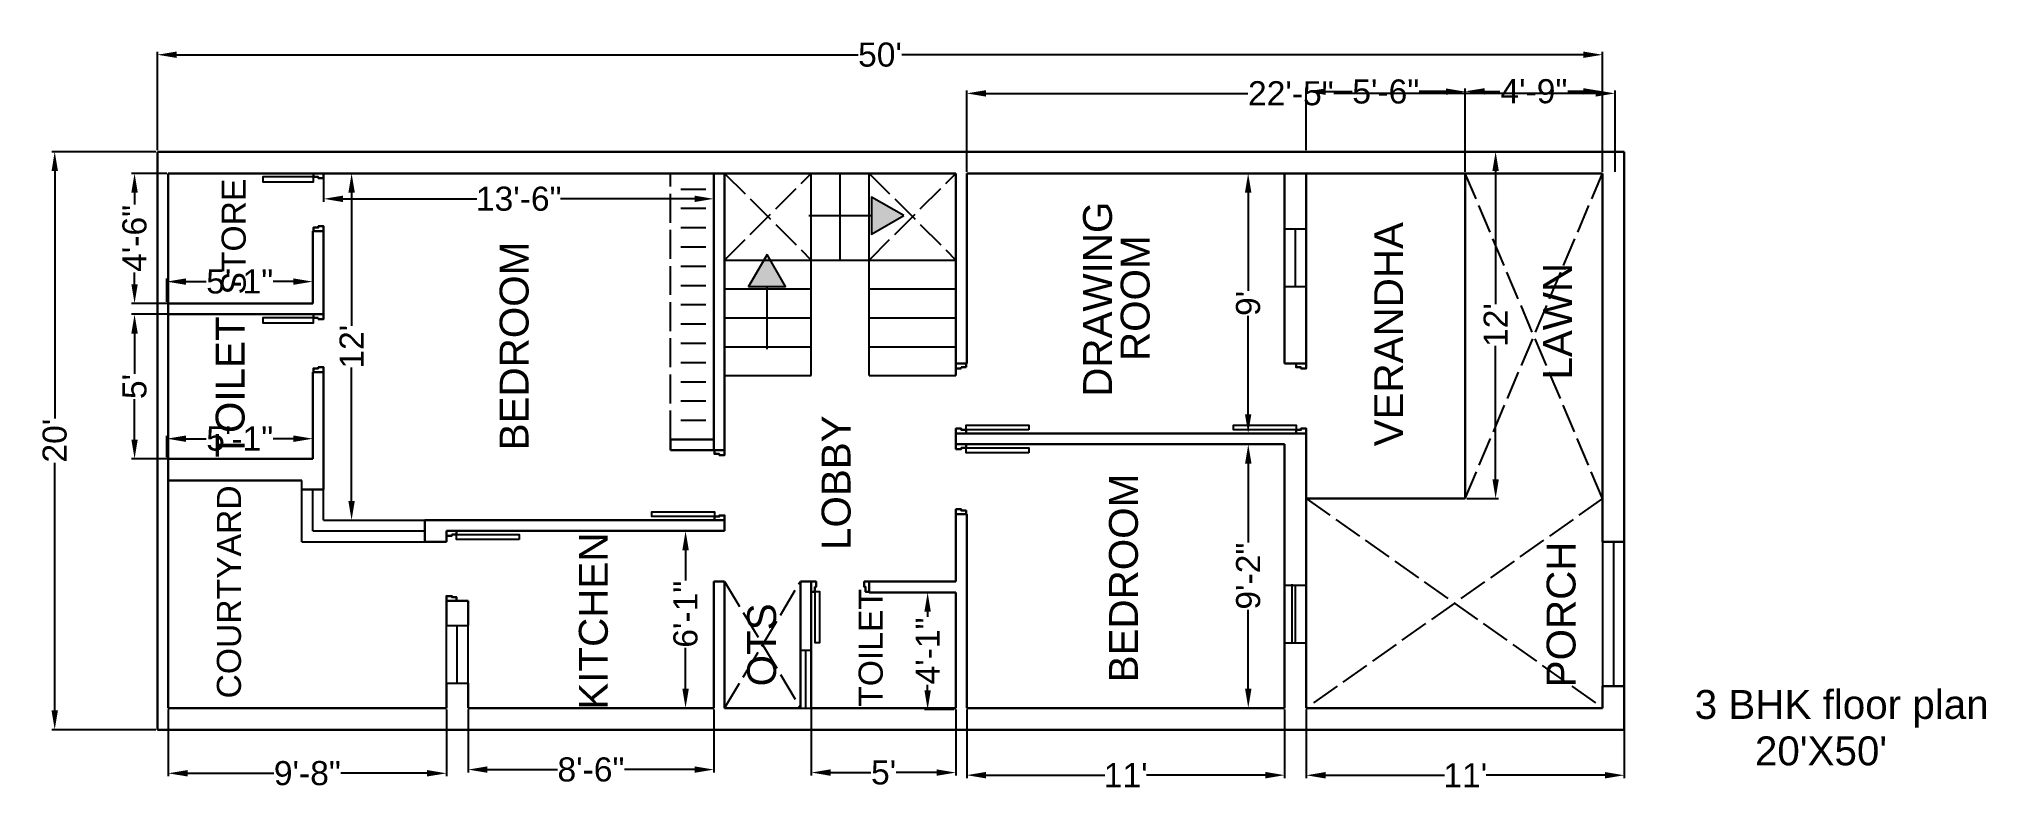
# Model space of a CAD drawing. Header units: inches. Extents: x 551 to 1360, y 3075 to 3387.
import ezdxf

# ---------------------------------------------------------------- set-up
doc = ezdxf.new("R2010")
doc.units = ezdxf.units.IN
doc.linetypes.add('ACAD_ISO02W100', pattern=[15, 12, -3])
for name, color, linetype in [('doors', 3, 'Continuous'), ('lining', 250, 'ACAD_ISO02W100'), ('stairs', 119, 'Continuous'), ('text', 6, 'Continuous'), ('window', 5, 'Continuous')]:
    doc.layers.add(name, color=color, linetype=linetype)
doc.layers.add('walls', color=1, linetype='Continuous', lineweight=30)
doc.styles.get("Standard").update_dxf_attribs({"font": 'arial.ttf'})
doc.dimstyles.new('ISO-25', dxfattribs={"dimtxt": 10, "dimasz": 8, "dimexe": 1.25, "dimexo": 0.625, "dimtad": 0, "dimdec": 0, "dimlunit": 3, "dimtxsty": 'Standard', "dimcen": 2.5, "dimadec": 0, "dimazin": 0, "dimtfac": 1, "dimtdec": 0, "dimtmove": 0, "dimatfit": 3, "dimfxl": 1, "dimarcsym": 0})

# ---------------------------------------------------------------- blocks, each defined once
blk = doc.blocks.new('*D1')
at = {"color": 0, "lineweight": -2, "transparency": 16777216}
for p, q in [((600.37, 3340.9), (600.37, 3381.78)), ((608.37, 3380.53), (891.26, 3380.53)), ((1192.37, 3380.53), (909.48, 3380.53)), ((1200.37, 3331.9), (1200.37, 3381.78))]:
    blk.add_line(p, q, dxfattribs=at)
at = {"color": 0, "transparency": 16777216}
for points in [[(608.37, 3381.86), (608.37, 3379.19), (600.37, 3380.53)], [(1192.37, 3381.86), (1192.37, 3379.19), (1200.37, 3380.53)]]:
    blk.add_solid(points, dxfattribs=at)
at = {"layer": 'Defpoints', "color": 0, "transparency": 16777216}
for p in [(1200.37, 3380.53), (600.37, 3340.28), (1200.37, 3331.28)]:
    blk.add_point(p, dxfattribs=at)
at = {"color": 0, "transparency": 16777216, "insert": (900.37, 3380.53), "char_height": 10, "attachment_point": 5}
blk.add_mtext("50'", dxfattribs=at)
blk = doc.blocks.new('*D2')
at = {"color": 0, "lineweight": -2, "transparency": 16777216}
for p, q in [((599.74, 3340.28), (556.5, 3340.28)), ((557.75, 3332.28), (557.75, 3229.47)), ((557.75, 3108.28), (557.75, 3211.08)), ((599.74, 3100.28), (556.5, 3100.28))]:
    blk.add_line(p, q, dxfattribs=at)
at = {"color": 0, "transparency": 16777216}
for points in [[(556.42, 3332.28), (559.08, 3332.28), (557.75, 3340.28)], [(556.42, 3108.28), (559.08, 3108.28), (557.75, 3100.28)]]:
    blk.add_solid(points, dxfattribs=at)
at = {"layer": 'Defpoints', "color": 0, "transparency": 16777216}
for p in [(557.75, 3340.28), (600.37, 3340.28), (600.37, 3100.28)]:
    blk.add_point(p, dxfattribs=at)
at = {"color": 0, "transparency": 16777216, "insert": (557.75, 3220.28), "char_height": 10, "attachment_point": 5, "rotation": 90}
blk.add_mtext("20'", dxfattribs=at)
blk = doc.blocks.new('*D3')
at = {"color": 0, "lineweight": -2, "transparency": 16777216}
for p, q in [((604.24, 3331.28), (589.64, 3331.28)), ((590.89, 3323.28), (590.89, 3318.39)), ((590.89, 3285.26), (590.89, 3290.15)), ((604.24, 3277.26), (589.64, 3277.26))]:
    blk.add_line(p, q, dxfattribs=at)
at = {"color": 0, "transparency": 16777216}
for points in [[(589.56, 3323.28), (592.22, 3323.28), (590.89, 3331.28)], [(589.56, 3285.26), (592.22, 3285.26), (590.89, 3277.26)]]:
    blk.add_solid(points, dxfattribs=at)
at = {"layer": 'Defpoints', "color": 0, "transparency": 16777216}
for p in [(604.87, 3331.28), (590.89, 3277.26), (604.87, 3277.26)]:
    blk.add_point(p, dxfattribs=at)
at = {"color": 0, "transparency": 16777216, "insert": (590.89, 3304.27), "char_height": 10, "attachment_point": 5, "rotation": 90}
blk.add_mtext('4\'-6"', dxfattribs=at)
blk = doc.blocks.new('*D4')
at = {"color": 0, "lineweight": -2, "transparency": 16777216}
for p, q in [((604.24, 3272.76), (589.64, 3272.76)), ((590.89, 3264.76), (590.89, 3247.99)), ((590.89, 3220.76), (590.89, 3237.54)), ((604.24, 3212.76), (589.64, 3212.76))]:
    blk.add_line(p, q, dxfattribs=at)
at = {"color": 0, "transparency": 16777216}
for points in [[(589.56, 3264.76), (592.22, 3264.76), (590.89, 3272.76)], [(589.56, 3220.76), (592.22, 3220.76), (590.89, 3212.76)]]:
    blk.add_solid(points, dxfattribs=at)
at = {"layer": 'Defpoints', "color": 0, "transparency": 16777216}
for p in [(604.87, 3272.76), (590.89, 3212.76), (604.87, 3212.76)]:
    blk.add_point(p, dxfattribs=at)
at = {"color": 0, "transparency": 16777216, "insert": (590.89, 3242.76), "char_height": 10, "attachment_point": 5, "rotation": 90}
blk.add_mtext("5'", dxfattribs=at)
blk = doc.blocks.new('*D5')
at = {"color": 0, "lineweight": -2, "transparency": 16777216}
for p, q in [((604.24, 3277.89), (604.24, 3287.58)), ((612.24, 3286.33), (620.64, 3286.33)), ((656.87, 3286.33), (648.47, 3286.33)), ((664.87, 3277.89), (664.87, 3287.58))]:
    blk.add_line(p, q, dxfattribs=at)
at = {"color": 0, "transparency": 16777216}
for points in [[(612.24, 3287.66), (612.24, 3285), (604.24, 3286.33)], [(656.87, 3287.66), (656.87, 3285), (664.87, 3286.33)]]:
    blk.add_solid(points, dxfattribs=at)
at = {"layer": 'Defpoints', "color": 0, "transparency": 16777216}
for p in [(664.87, 3286.33), (604.24, 3277.26), (664.87, 3277.26)]:
    blk.add_point(p, dxfattribs=at)
at = {"color": 0, "transparency": 16777216, "insert": (634.55, 3286.33), "char_height": 10, "attachment_point": 5}
blk.add_mtext('5\'-1"', dxfattribs=at)
blk = doc.blocks.new('*D6')
at = {"color": 0, "lineweight": -2, "transparency": 16777216}
for p, q in [((604.24, 3213.39), (604.24, 3222.35)), ((612.24, 3221.1), (620.64, 3221.1)), ((656.87, 3221.1), (648.47, 3221.1)), ((664.87, 3213.39), (664.87, 3222.35))]:
    blk.add_line(p, q, dxfattribs=at)
at = {"color": 0, "transparency": 16777216}
for points in [[(612.24, 3222.43), (612.24, 3219.77), (604.24, 3221.1)], [(656.87, 3222.43), (656.87, 3219.77), (664.87, 3221.1)]]:
    blk.add_solid(points, dxfattribs=at)
at = {"layer": 'Defpoints', "color": 0, "transparency": 16777216}
for p in [(664.87, 3221.1), (604.24, 3212.76), (664.87, 3212.76)]:
    blk.add_point(p, dxfattribs=at)
at = {"color": 0, "transparency": 16777216, "insert": (634.55, 3221.1), "char_height": 10, "attachment_point": 5}
blk.add_mtext('5\'-1"', dxfattribs=at)
blk = doc.blocks.new('*D7')
at = {"color": 0, "lineweight": -2, "transparency": 16777216}
for p, q in [((669.99, 3331.28), (682.25, 3331.28)), ((681, 3323.28), (681, 3267.92)), ((681, 3195.28), (681, 3250.64)), ((669.99, 3187.28), (682.25, 3187.28))]:
    blk.add_line(p, q, dxfattribs=at)
at = {"color": 0, "transparency": 16777216}
for points in [[(679.66, 3323.28), (682.33, 3323.28), (681, 3331.28)], [(679.66, 3195.28), (682.33, 3195.28), (681, 3187.28)]]:
    blk.add_solid(points, dxfattribs=at)
at = {"layer": 'Defpoints', "color": 0, "transparency": 16777216}
for p in [(669.37, 3331.28), (681, 3331.28), (669.37, 3187.28)]:
    blk.add_point(p, dxfattribs=at)
at = {"color": 0, "transparency": 16777216, "insert": (681, 3259.28), "char_height": 10, "attachment_point": 5, "rotation": 90}
blk.add_mtext("12'", dxfattribs=at)
blk = doc.blocks.new('*D8')
at = {"color": 0, "lineweight": -2, "transparency": 16777216}
for p, q in [((669.37, 3330.65), (669.37, 3319.45)), ((831.37, 3330.65), (831.37, 3319.45)), ((677.37, 3320.7), (733.04, 3320.7)), ((823.37, 3320.7), (767.7, 3320.7))]:
    blk.add_line(p, q, dxfattribs=at)
at = {"color": 0, "transparency": 16777216}
for points in [[(677.37, 3322.03), (677.37, 3319.37), (669.37, 3320.7)], [(823.37, 3322.03), (823.37, 3319.37), (831.37, 3320.7)]]:
    blk.add_solid(points, dxfattribs=at)
at = {"layer": 'Defpoints', "color": 0, "transparency": 16777216}
for p in [(669.37, 3331.28), (831.37, 3331.28), (831.37, 3320.7)]:
    blk.add_point(p, dxfattribs=at)
at = {"color": 0, "transparency": 16777216, "insert": (750.37, 3320.7), "char_height": 10, "attachment_point": 5}
blk.add_mtext('13\'-6"', dxfattribs=at)
blk = doc.blocks.new('*D9')
at = {"color": 0, "lineweight": -2, "transparency": 16777216}
for p, q in [((729.37, 3108.65), (729.37, 3082.46)), ((831.37, 3108.65), (831.37, 3082.46)), ((737.37, 3083.71), (766.44, 3083.71)), ((823.37, 3083.71), (794.29, 3083.71))]:
    blk.add_line(p, q, dxfattribs=at)
at = {"color": 0, "transparency": 16777216}
for points in [[(737.37, 3085.04), (737.37, 3082.37), (729.37, 3083.71)], [(823.37, 3085.04), (823.37, 3082.37), (831.37, 3083.71)]]:
    blk.add_solid(points, dxfattribs=at)
at = {"layer": 'Defpoints', "color": 0, "transparency": 16777216}
for p in [(729.37, 3109.28), (831.37, 3109.28), (831.37, 3083.71)]:
    blk.add_point(p, dxfattribs=at)
at = {"color": 0, "transparency": 16777216, "insert": (780.37, 3083.71), "char_height": 10, "attachment_point": 5}
blk.add_mtext('8\'-6"', dxfattribs=at)
blk = doc.blocks.new('*D10')
at = {"color": 0, "lineweight": -2, "transparency": 16777216}
for p, q in [((830.74, 3182.78), (818.41, 3182.78)), ((819.66, 3174.78), (819.66, 3162.16)), ((819.66, 3117.28), (819.66, 3134.27)), ((830.74, 3109.28), (818.41, 3109.28))]:
    blk.add_line(p, q, dxfattribs=at)
at = {"color": 0, "transparency": 16777216}
for points in [[(818.33, 3174.78), (821, 3174.78), (819.66, 3182.78)], [(818.33, 3117.28), (821, 3117.28), (819.66, 3109.28)]]:
    blk.add_solid(points, dxfattribs=at)
at = {"layer": 'Defpoints', "color": 0, "transparency": 16777216}
for p in [(819.66, 3182.78), (831.37, 3182.78), (831.37, 3109.28)]:
    blk.add_point(p, dxfattribs=at)
at = {"color": 0, "transparency": 16777216, "insert": (819.66, 3148.22), "char_height": 10, "attachment_point": 5, "rotation": 90}
blk.add_mtext('6\'-1"', dxfattribs=at)
blk = doc.blocks.new('*D11')
at = {"color": 0, "lineweight": -2, "transparency": 16777216}
for p, q in [((871.87, 3108.65), (871.87, 3081.22)), ((931.87, 3108.65), (931.87, 3081.22)), ((879.87, 3082.47), (896.64, 3082.47)), ((923.87, 3082.47), (907.09, 3082.47))]:
    blk.add_line(p, q, dxfattribs=at)
at = {"color": 0, "transparency": 16777216}
for points in [[(879.87, 3083.8), (879.87, 3081.13), (871.87, 3082.47)], [(923.87, 3083.8), (923.87, 3081.13), (931.87, 3082.47)]]:
    blk.add_solid(points, dxfattribs=at)
at = {"layer": 'Defpoints', "color": 0, "transparency": 16777216}
for p in [(871.87, 3109.28), (931.87, 3109.28), (931.87, 3082.47)]:
    blk.add_point(p, dxfattribs=at)
at = {"color": 0, "transparency": 16777216, "insert": (901.87, 3082.47), "char_height": 10, "attachment_point": 5}
blk.add_mtext("5'", dxfattribs=at)
blk = doc.blocks.new('*D12')
at = {"color": 0, "lineweight": -2, "transparency": 16777216}
for p, q in [((931.24, 3157.28), (918.91, 3157.28)), ((920.16, 3149.28), (920.16, 3147.08)), ((920.16, 3116.65), (920.16, 3118.85)), ((931.24, 3108.65), (918.91, 3108.65))]:
    blk.add_line(p, q, dxfattribs=at)
at = {"color": 0, "transparency": 16777216}
for points in [[(918.82, 3149.28), (921.49, 3149.28), (920.16, 3157.28)], [(918.82, 3116.65), (921.49, 3116.65), (920.16, 3108.65)]]:
    blk.add_solid(points, dxfattribs=at)
at = {"layer": 'Defpoints', "color": 0, "transparency": 16777216}
for p in [(920.16, 3157.28), (931.87, 3157.28), (931.87, 3108.65)]:
    blk.add_point(p, dxfattribs=at)
at = {"color": 0, "transparency": 16777216, "insert": (920.16, 3132.97), "char_height": 10, "attachment_point": 5, "rotation": 90}
blk.add_mtext('4\'-1"', dxfattribs=at)
blk = doc.blocks.new('*D13')
at = {"color": 0, "lineweight": -2, "transparency": 16777216}
for p, q in [((936.37, 3108.65), (936.37, 3080.14)), ((1068.37, 3108.65), (1068.37, 3080.14)), ((944.37, 3081.39), (993.73, 3081.39)), ((1060.37, 3081.39), (1011.01, 3081.39))]:
    blk.add_line(p, q, dxfattribs=at)
at = {"color": 0, "transparency": 16777216}
for points in [[(944.37, 3082.73), (944.37, 3080.06), (936.37, 3081.39)], [(1060.37, 3082.73), (1060.37, 3080.06), (1068.37, 3081.39)]]:
    blk.add_solid(points, dxfattribs=at)
at = {"layer": 'Defpoints', "color": 0, "transparency": 16777216}
for p in [(936.37, 3109.28), (1068.37, 3109.28), (1068.37, 3081.39)]:
    blk.add_point(p, dxfattribs=at)
at = {"color": 0, "transparency": 16777216, "insert": (1002.37, 3081.39), "char_height": 10, "attachment_point": 5}
blk.add_mtext("11'", dxfattribs=at)
blk = doc.blocks.new('*D14')
at = {"color": 0, "lineweight": -2, "transparency": 16777216}
for p, q in [((1067.74, 3218.78), (1052.03, 3218.78)), ((1053.28, 3210.78), (1053.28, 3177.94)), ((1053.28, 3117.28), (1053.28, 3150.11)), ((1067.74, 3109.28), (1052.03, 3109.28))]:
    blk.add_line(p, q, dxfattribs=at)
at = {"color": 0, "transparency": 16777216}
for points in [[(1051.95, 3210.78), (1054.61, 3210.78), (1053.28, 3218.78)], [(1051.95, 3117.28), (1054.61, 3117.28), (1053.28, 3109.28)]]:
    blk.add_solid(points, dxfattribs=at)
at = {"layer": 'Defpoints', "color": 0, "transparency": 16777216}
for p in [(1053.28, 3218.78), (1068.37, 3218.78), (1068.37, 3109.28)]:
    blk.add_point(p, dxfattribs=at)
at = {"color": 0, "transparency": 16777216, "insert": (1053.28, 3164.03), "char_height": 10, "attachment_point": 5, "rotation": 90}
blk.add_mtext('9\'-2"', dxfattribs=at)
blk = doc.blocks.new('*D15')
at = {"color": 0, "lineweight": -2, "transparency": 16777216}
for p, q in [((936.37, 3331.9), (936.37, 3365.73)), ((944.37, 3364.48), (1053.07, 3364.48)), ((1197.54, 3364.48), (1088.84, 3364.48)), ((1205.54, 3331.9), (1205.54, 3365.73))]:
    blk.add_line(p, q, dxfattribs=at)
at = {"color": 0, "transparency": 16777216}
for points in [[(944.37, 3365.82), (944.37, 3363.15), (936.37, 3364.48)], [(1197.54, 3365.82), (1197.54, 3363.15), (1205.54, 3364.48)]]:
    blk.add_solid(points, dxfattribs=at)
at = {"layer": 'Defpoints', "color": 0, "transparency": 16777216}
for p in [(1205.54, 3364.48), (936.37, 3331.28), (1205.54, 3331.28)]:
    blk.add_point(p, dxfattribs=at)
at = {"color": 0, "transparency": 16777216, "insert": (1070.95, 3364.48), "char_height": 10, "attachment_point": 5}
blk.add_mtext('22\'-5"', dxfattribs=at)
blk = doc.blocks.new('*D16')
at = {"color": 0, "lineweight": -2, "transparency": 16777216}
for p, q in [((1077.37, 3340.9), (1077.37, 3366.46)), ((1085.37, 3365.21), (1096.45, 3365.21)), ((1135.37, 3365.21), (1124.28, 3365.21)), ((1143.37, 3331.9), (1143.37, 3366.46))]:
    blk.add_line(p, q, dxfattribs=at)
at = {"color": 0, "transparency": 16777216}
for points in [[(1085.37, 3366.54), (1085.37, 3363.87), (1077.37, 3365.21)], [(1135.37, 3366.54), (1135.37, 3363.87), (1143.37, 3365.21)]]:
    blk.add_solid(points, dxfattribs=at)
at = {"layer": 'Defpoints', "color": 0, "transparency": 16777216}
for p in [(1143.37, 3365.21), (1077.37, 3340.28), (1143.37, 3331.28)]:
    blk.add_point(p, dxfattribs=at)
at = {"color": 0, "transparency": 16777216, "insert": (1110.37, 3365.21), "char_height": 10, "attachment_point": 5}
blk.add_mtext('5\'-6"', dxfattribs=at)
blk = doc.blocks.new('*D17')
at = {"color": 0, "lineweight": -2, "transparency": 16777216}
for p, q in [((1143.37, 3340.9), (1143.37, 3366.57)), ((1151.37, 3365.32), (1157.75, 3365.32)), ((1192.37, 3365.32), (1185.98, 3365.32)), ((1200.37, 3340.9), (1200.37, 3366.57))]:
    blk.add_line(p, q, dxfattribs=at)
at = {"color": 0, "transparency": 16777216}
for points in [[(1151.37, 3366.65), (1151.37, 3363.99), (1143.37, 3365.32)], [(1192.37, 3366.65), (1192.37, 3363.99), (1200.37, 3365.32)]]:
    blk.add_solid(points, dxfattribs=at)
at = {"layer": 'Defpoints', "color": 0, "transparency": 16777216}
for p in [(1200.37, 3365.32), (1143.37, 3340.28), (1200.37, 3340.28)]:
    blk.add_point(p, dxfattribs=at)
at = {"color": 0, "transparency": 16777216, "insert": (1171.87, 3365.32), "char_height": 10, "attachment_point": 5}
blk.add_mtext('4\'-9"', dxfattribs=at)
blk = doc.blocks.new('*D18')
at = {"color": 0, "lineweight": -2, "transparency": 16777216}
for p, q in [((1143.99, 3340.28), (1157.23, 3340.28)), ((1155.98, 3332.28), (1155.98, 3276.92)), ((1155.98, 3204.28), (1155.98, 3259.64)), ((1143.99, 3196.28), (1157.23, 3196.28))]:
    blk.add_line(p, q, dxfattribs=at)
at = {"color": 0, "transparency": 16777216}
for points in [[(1154.64, 3332.28), (1157.31, 3332.28), (1155.98, 3340.28)], [(1154.64, 3204.28), (1157.31, 3204.28), (1155.98, 3196.28)]]:
    blk.add_solid(points, dxfattribs=at)
at = {"layer": 'Defpoints', "color": 0, "transparency": 16777216}
for p in [(1143.37, 3340.28), (1143.37, 3196.28), (1155.98, 3196.28)]:
    blk.add_point(p, dxfattribs=at)
at = {"color": 0, "transparency": 16777216, "insert": (1155.98, 3268.28), "char_height": 10, "attachment_point": 5, "rotation": 90}
blk.add_mtext("12'", dxfattribs=at)
blk = doc.blocks.new('*D20')
at = {"color": 0, "lineweight": -2, "transparency": 16777216}
for p, q in [((1076.74, 3331.28), (1051.99, 3331.28)), ((1053.24, 3323.28), (1053.24, 3282.5)), ((1053.24, 3231.28), (1053.24, 3272.05)), ((1076.74, 3223.28), (1051.99, 3223.28))]:
    blk.add_line(p, q, dxfattribs=at)
at = {"color": 0, "transparency": 16777216}
for points in [[(1051.9, 3323.28), (1054.57, 3323.28), (1053.24, 3331.28)], [(1051.9, 3231.28), (1054.57, 3231.28), (1053.24, 3223.28)]]:
    blk.add_solid(points, dxfattribs=at)
at = {"layer": 'Defpoints', "color": 0, "transparency": 16777216}
for p in [(1053.24, 3331.28), (1077.37, 3331.28), (1077.37, 3223.28)]:
    blk.add_point(p, dxfattribs=at)
at = {"color": 0, "transparency": 16777216, "insert": (1053.24, 3277.28), "char_height": 10, "attachment_point": 5, "rotation": 90}
blk.add_mtext("9'", dxfattribs=at)
blk = doc.blocks.new('*D21')
at = {"color": 0, "lineweight": -2, "transparency": 16777216}
for p, q in [((604.87, 3108.65), (604.87, 3080.92)), ((720.37, 3108.65), (720.37, 3080.92)), ((612.87, 3082.17), (648.7, 3082.17)), ((712.37, 3082.17), (676.53, 3082.17))]:
    blk.add_line(p, q, dxfattribs=at)
at = {"color": 0, "transparency": 16777216}
for points in [[(612.87, 3083.5), (612.87, 3080.84), (604.87, 3082.17)], [(712.37, 3083.5), (712.37, 3080.84), (720.37, 3082.17)]]:
    blk.add_solid(points, dxfattribs=at)
at = {"layer": 'Defpoints', "color": 0, "transparency": 16777216}
for p in [(604.87, 3109.28), (720.37, 3109.28), (720.37, 3082.17)]:
    blk.add_point(p, dxfattribs=at)
at = {"color": 0, "transparency": 16777216, "insert": (662.62, 3082.17), "char_height": 10, "attachment_point": 5}
blk.add_mtext('9\'-8"', dxfattribs=at)
blk = doc.blocks.new('*D22')
at = {"layer": 'Defpoints', "color": 0, "lineweight": -2, "transparency": 16777216}
for p, q in [((1077.37, 3108.65), (1077.37, 3080.1)), ((1209.37, 3108.65), (1209.37, 3080.1)), ((1085.37, 3081.35), (1134.73, 3081.35)), ((1201.37, 3081.35), (1152.01, 3081.35))]:
    blk.add_line(p, q, dxfattribs=at)
at = {"layer": 'Defpoints', "color": 0, "transparency": 16777216}
for p in [(1077.37, 3109.28), (1209.37, 3109.28), (1077.37, 3081.35)]:
    blk.add_point(p, dxfattribs=at)
for points in [[(1085.37, 3082.69), (1085.37, 3080.02), (1077.37, 3081.35)], [(1201.37, 3082.69), (1201.37, 3080.02), (1209.37, 3081.35)]]:
    blk.add_solid(points, dxfattribs=at)
at = {"layer": 'Defpoints', "color": 0, "transparency": 16777216, "insert": (1143.37, 3081.35), "char_height": 10, "attachment_point": 5}
blk.add_mtext("11'", dxfattribs=at)

msp = doc.modelspace()

# ---------------------------------------------------------------- hatches: boundary and pattern name
at = {"layer": 'text'}
h = msp.add_hatch(color=7, dxfattribs=at)
h.dxf.hatch_style = 1
h.paths.add_polyline_path([(896.9, 3321.41), (896.9, 3306.04), (910.21, 3313.72)])
h = msp.add_hatch(color=7, dxfattribs=at)
h.dxf.hatch_style = 1
h.paths.add_polyline_path([(845.78, 3284.31), (861.15, 3284.31), (853.47, 3297.61)])

# ---------------------------------------------------------------- linework, layer by layer
for p, q in [((817.74, 3324.78), (828.02, 3324.78)), ((817.74, 3316.78), (828.02, 3316.78)), ((817.74, 3308.78), (828.02, 3308.78)), ((870.83, 3313.72), (896.9, 3313.72)), ((1068.37, 3308.28), (1077.37, 3308.28)), ((1068.37, 3308.28), (1077.37, 3308.28)), ((817.74, 3300.78), (828.02, 3300.78)), ((817.74, 3292.78), (828.02, 3292.78)), ((817.74, 3284.78), (828.02, 3284.78)), ((853.47, 3258.25), (853.47, 3284.31)), ((817.74, 3276.78), (828.02, 3276.78)), ((817.74, 3268.78), (828.02, 3268.78)), ((817.74, 3260.78), (828.02, 3260.78)), ((817.74, 3252.78), (828.02, 3252.78)), ((817.74, 3244.78), (828.02, 3244.78)), ((817.74, 3236.78), (828.02, 3236.78)), ((817.74, 3228.78), (828.02, 3228.78)), ((1068.37, 3160.28), (1077.37, 3160.28)), ((1068.37, 3160.28), (1077.37, 3160.28)), ((720.37, 3143.53), (729.37, 3143.53)), ((720.37, 3143.53), (729.37, 3143.53))]:
    msp.add_line(p, q)
for points in [[(910.21, 3313.72), (896.9, 3321.41), (896.9, 3306.04)], [(853.47, 3297.61), (845.78, 3284.31), (861.15, 3284.31)]]:
    msp.add_lwpolyline(points, close=True)
at = {"layer": 'doors'}
for p, q in [((1204.87, 3178.28), (1204.87, 3118.28)), ((1209.37, 3178.28), (1209.37, 3118.28))]:
    msp.add_line(p, q, dxfattribs=at)
for points in [[(665.12, 3329.78), (644.12, 3329.78), (644.12, 3327.78), (665.12, 3327.78)], [(665.12, 3271.26), (644.12, 3271.26), (644.12, 3269.26), (665.12, 3269.26)], [(962.12, 3224.78), (936.12, 3224.78), (936.12, 3226.78), (962.12, 3226.78)], [(1073.12, 3224.78), (1047.12, 3224.78), (1047.12, 3226.78), (1073.12, 3226.78)], [(962.12, 3215.28), (936.12, 3215.28), (936.12, 3217.28), (962.12, 3217.28)], [(831.62, 3188.78), (805.62, 3188.78), (805.62, 3190.78), (831.62, 3190.78)], [(750.62, 3179.28), (724.62, 3179.28), (724.62, 3181.28), (750.62, 3181.28)], [(1209.37, 3118.28), (1209.37, 3178.28), (1200.37, 3178.28), (1200.37, 3118.28)], [(873.37, 3157.53), (873.37, 3136.53), (875.37, 3136.53), (875.37, 3157.53)]]:
    msp.add_lwpolyline(points, close=True, dxfattribs=at)
at = {"layer": 'lining'}
for p, q in [((813.37, 3220.78), (813.37, 3331.28)), ((835.87, 3295.28), (871.87, 3331.28)), ((835.87, 3331.28), (871.87, 3295.28)), ((895.87, 3295.28), (931.87, 3331.28)), ((895.87, 3331.28), (931.87, 3295.28)), ((1143.37, 3196.28), (1200.37, 3331.28)), ((1200.37, 3196.28), (1143.37, 3331.28)), ((1200.37, 3196.28), (1077.37, 3109.28)), ((1077.37, 3196.28), (1200.37, 3109.28)), ((835.87, 3161.78), (867.37, 3109.28)), ((835.87, 3109.28), (867.37, 3161.78))]:
    msp.add_line(p, q, dxfattribs=at)
at = {"layer": 'stairs'}
for p, q in [((871.87, 3259.28), (871.87, 3331.28)), ((883.87, 3295.28), (883.87, 3331.28)), ((895.87, 3259.28), (895.87, 3331.28)), ((835.87, 3295.28), (871.87, 3295.28)), ((871.87, 3295.28), (895.87, 3295.28)), ((895.87, 3295.28), (931.87, 3295.28)), ((835.87, 3283.28), (871.87, 3283.28)), ((895.87, 3283.28), (931.87, 3283.28)), ((835.87, 3271.28), (871.87, 3271.28)), ((895.87, 3271.28), (931.87, 3271.28)), ((835.87, 3259.28), (871.87, 3259.28)), ((871.87, 3247.28), (871.87, 3259.28)), ((895.87, 3259.28), (931.87, 3259.28)), ((895.87, 3247.28), (895.87, 3259.28)), ((835.87, 3247.28), (871.87, 3247.28)), ((895.87, 3247.28), (931.87, 3247.28))]:
    msp.add_line(p, q, dxfattribs=at)
at = {"layer": 'walls'}
for p, q in [((600.37, 3100.28), (600.37, 3340.28)), ((600.37, 3340.28), (1209.37, 3340.28)), ((1209.37, 3340.28), (1209.37, 3178.28)), ((600.37, 3331.28), (600.37, 3329.28)), ((600.37, 3331.28), (600.37, 3329.28)), ((600.37, 3331.28), (600.37, 3329.28)), ((600.37, 3331.28), (600.37, 3329.28)), ((600.37, 3331.28), (600.37, 3329.28)), ((600.37, 3331.28), (600.37, 3329.28)), ((604.87, 3331.28), (931.87, 3331.28)), ((604.87, 3109.28), (604.87, 3331.28)), ((831.37, 3216.28), (831.37, 3331.28)), ((835.87, 3216.28), (835.87, 3331.28)), ((931.87, 3247.28), (931.87, 3331.28)), ((936.37, 3252.28), (936.37, 3331.28)), ((936.37, 3331.28), (1200.37, 3331.28)), ((1068.37, 3331.28), (1068.37, 3252.28)), ((1077.37, 3331.28), (1077.37, 3252.28)), ((1143.37, 3331.28), (1143.37, 3196.28)), ((1200.37, 3331.28), (1200.37, 3178.28)), ((664.87, 3277.26), (664.87, 3307.28)), ((664.87, 3307.28), (669.37, 3307.28)), ((669.37, 3272.76), (669.37, 3307.28)), ((604.87, 3277.26), (664.87, 3277.26)), ((604.87, 3272.76), (664.87, 3272.76)), ((664.87, 3272.76), (669.37, 3272.76)), ((667.12, 3270.76), (667.12, 3271.26)), ((936.37, 3252.28), (931.87, 3252.28)), ((931.87, 3252.28), (931.87, 3250.28)), ((931.87, 3250.28), (934.12, 3250.28)), ((934.12, 3250.28), (934.12, 3250.78)), ((934.12, 3250.78), (936.12, 3250.78)), ((936.12, 3250.78), (936.12, 3252.28)), ((1068.37, 3252.28), (1077.37, 3252.28)), ((664.87, 3212.76), (664.87, 3248.76)), ((664.87, 3236.76), (664.87, 3248.76)), ((664.87, 3248.76), (669.37, 3248.76)), ((669.37, 3199.99), (669.37, 3248.76)), ((813.37, 3216.28), (813.37, 3220.78)), ((813.37, 3220.78), (831.37, 3220.78)), ((931.87, 3218.78), (931.87, 3223.28)), ((936.37, 3223.28), (931.87, 3223.28)), ((1068.37, 3218.78), (931.87, 3218.78)), ((936.37, 3223.28), (1077.37, 3223.28)), ((1068.37, 3218.78), (1068.37, 3196.28)), ((1077.37, 3223.28), (1077.37, 3109.28)), ((604.87, 3212.76), (664.87, 3212.76)), ((835.87, 3216.28), (813.37, 3216.28)), ((604.87, 3203.76), (660.37, 3203.76)), ((660.33, 3200.03), (660.37, 3200.03)), ((660.33, 3193.64), (660.37, 3193.64)), ((660.35, 3199.99), (669.41, 3199.99)), ((1068.37, 3196.28), (1068.37, 3109.28)), ((1068.37, 3196.28), (1068.37, 3109.28)), ((1068.37, 3196.28), (1068.37, 3109.28)), ((1068.37, 3196.28), (1068.37, 3109.28)), ((1143.37, 3196.28), (1077.37, 3196.28)), ((711.37, 3178.28), (711.37, 3187.28)), ((711.37, 3187.28), (835.87, 3187.28)), ((835.87, 3182.78), (835.87, 3189.28)), ((931.87, 3189.78), (931.87, 3161.78)), ((931.87, 3189.78), (936.37, 3189.78)), ((936.37, 3189.78), (936.37, 3109.28)), ((720.37, 3178.28), (711.37, 3178.28)), ((720.37, 3178.28), (720.37, 3182.78)), ((720.37, 3182.78), (835.87, 3182.78)), ((1209.37, 3178.28), (1200.37, 3178.28)), ((831.37, 3161.78), (831.37, 3109.28)), ((831.37, 3161.78), (835.87, 3161.78)), ((835.87, 3161.78), (835.87, 3109.28)), ((867.37, 3161.78), (867.37, 3109.28)), ((867.37, 3161.78), (871.87, 3161.78)), ((871.87, 3161.78), (871.87, 3109.28)), ((931.87, 3161.78), (895.87, 3161.78)), ((895.87, 3157.28), (895.87, 3161.78)), ((720.37, 3153.78), (729.37, 3153.78)), ((720.37, 3143.53), (720.37, 3153.78)), ((729.37, 3143.53), (729.37, 3153.78)), ((931.87, 3157.28), (895.87, 3157.28)), ((931.87, 3157.28), (931.87, 3109.28)), ((720.37, 3109.28), (720.37, 3119.53)), ((729.37, 3109.28), (729.37, 3119.53)), ((1209.37, 3118.28), (1200.37, 3118.28)), ((1200.37, 3118.28), (1200.37, 3109.28)), ((1209.37, 3118.28), (1209.37, 3100.28)), ((720.37, 3109.28), (604.87, 3109.28)), ((831.37, 3109.28), (729.37, 3109.28)), ((867.37, 3109.28), (835.87, 3109.28)), ((931.87, 3109.28), (871.87, 3109.28)), ((1068.37, 3109.28), (936.37, 3109.28)), ((1200.37, 3109.28), (1077.37, 3109.28)), ((1209.37, 3100.28), (600.37, 3100.28))]:
    msp.add_line(p, q, dxfattribs=at)
for points in [[(669.37, 3331.28), (669.37, 3329.28), (667.12, 3329.28), (667.12, 3329.78), (665.12, 3329.78), (665.12, 3331.28)], [(669.37, 3307.28), (669.37, 3309.28), (667.12, 3309.28), (667.12, 3308.78), (665.12, 3308.78), (665.12, 3307.28)], [(667.12, 3271.26), (665.12, 3271.26), (665.12, 3272.76)], [(669.37, 3272.76), (669.37, 3270.76), (667.12, 3270.76)], [(669.37, 3248.76), (669.37, 3250.76), (667.12, 3250.76), (667.12, 3250.26), (665.12, 3250.26), (665.12, 3248.76)], [(1077.37, 3252.28), (1077.37, 3250.28), (1075.12, 3250.28), (1075.12, 3250.78), (1073.12, 3250.78), (1073.12, 3252.28)], [(931.87, 3223.28), (931.87, 3225.28), (934.12, 3225.28), (934.12, 3224.78), (936.12, 3224.78), (936.12, 3223.28)], [(931.87, 3218.78), (931.87, 3216.78), (934.12, 3216.78), (934.12, 3217.28), (936.12, 3217.28), (936.12, 3218.78)], [(1077.37, 3223.28), (1077.37, 3225.28), (1075.12, 3225.28), (1075.12, 3224.78), (1073.12, 3224.78), (1073.12, 3223.28)], [(835.87, 3216.28), (835.87, 3214.28), (833.62, 3214.28), (833.62, 3214.78), (831.62, 3214.78), (831.62, 3216.28)], [(835.87, 3187.28), (835.87, 3189.28), (833.62, 3189.28), (833.62, 3188.78), (831.62, 3188.78), (831.62, 3187.28)], [(931.87, 3189.78), (931.87, 3191.78), (934.12, 3191.78), (934.12, 3191.28), (936.12, 3191.28), (936.12, 3189.78)], [(720.37, 3182.78), (720.37, 3180.78), (722.62, 3180.78), (722.62, 3181.28), (724.62, 3181.28), (724.62, 3182.78)], [(871.87, 3161.78), (873.87, 3161.78), (873.87, 3159.53), (873.37, 3159.53), (873.37, 3157.53), (871.87, 3157.53)], [(895.87, 3161.78), (893.87, 3161.78), (893.87, 3159.53), (894.37, 3159.53), (894.37, 3157.53), (895.87, 3157.53)], [(720.37, 3153.78), (720.37, 3155.78), (722.62, 3155.78), (722.62, 3155.28), (724.62, 3155.28), (724.62, 3153.78)]]:
    msp.add_lwpolyline(points, dxfattribs=at)
at = {"layer": 'window'}
for p, q in [((1068.37, 3308.28), (1077.37, 3308.28)), ((1068.37, 3284.28), (1068.37, 3308.28)), ((1072.87, 3284.28), (1072.87, 3308.28)), ((1077.37, 3284.28), (1077.37, 3308.28)), ((1068.37, 3284.28), (1077.37, 3284.28)), ((660.37, 3178.28), (660.37, 3203.76)), ((664.87, 3182.78), (664.88, 3199.99)), ((669.37, 3187.28), (669.37, 3199.99)), ((669.37, 3187.28), (711.37, 3187.28)), ((660.37, 3178.28), (711.37, 3178.28)), ((664.87, 3182.78), (711.37, 3182.78)), ((1068.37, 3160.28), (1077.37, 3160.28)), ((1068.37, 3136.28), (1068.37, 3160.28)), ((1071.51, 3136.64), (1071.51, 3160.64)), ((1072.87, 3136.28), (1072.87, 3160.28)), ((720.37, 3143.53), (729.37, 3143.53)), ((720.37, 3119.53), (720.37, 3143.53)), ((724.87, 3119.53), (724.87, 3143.53)), ((729.37, 3119.53), (729.37, 3143.53)), ((867.37, 3133.28), (871.87, 3133.28)), ((869.62, 3109.28), (869.62, 3133.28)), ((1068.37, 3136.28), (1077.37, 3136.28)), ((720.37, 3119.53), (729.37, 3119.53)), ((867.37, 3109.28), (871.87, 3109.28))]:
    msp.add_line(p, q, dxfattribs=at)

# ---------------------------------------------------------------- texts
at = {"layer": 'Defpoints'}
for s, p in [('3 BHK floor plan', (1238.63, 3104.75)), ("     20'X50'", (1240.35, 3085.48))]:
    msp.add_text(s, height=12, dxfattribs=at).set_placement(p)
at = {"layer": 'text'}
for s, height, p in [('STORE', 10, (637.03, 3280.96)), ('DRAWING', 12, (996.69, 3238.51)), ('VERANDHA', 12, (1117.56, 3217.92)), ('BEDROOM', 12, (754.47, 3216.27)), ('ROOM', 12, (1012.3, 3253.36)), ('LAWN', 12, (1187.71, 3245.65)), ('TOILET', 12, (636.56, 3213.21)), ('LOBBY', 12, (888.15, 3174.89)), ('BEDROOM', 12, (1007.46, 3119.92)), ('COURTYARD', 10, (635.05, 3113.25)), ('KITCHEN', 12, (787.36, 3108.57)), ('PORCH', 12, (1189.14, 3117.86)), ('TOILET', 10, (901.5, 3109.78)), ('OTS', 12, (857.23, 3118.26))]:
    msp.add_text(s, height=height, rotation=90, dxfattribs=at).set_placement(p)

# ---------------------------------------------------------------- dimensions: what is measured, and where the dimension line sits
for base, p1, p2, angle, picture, middle in [((1200.37, 3380.53), (600.37, 3340.28), (1200.37, 3331.28), 180, '*D1', (900.37, 3380.53)), ((1053.24, 3331.28), (1077.37, 3223.28), (1077.37, 3331.28), 90, '*D20', (1053.24, 3277.28)), ((819.6646, 3182.7783), (831.3672, 3109.2784), (831.3672, 3182.7783), 90, '*D10', (819.6646, 3148.2159))]:
    dim = msp.add_linear_dim(base=base, p1=p1, p2=p2, angle=angle, dimstyle='ISO-25')
    dim.commit()
    dim.dimension.update_dxf_attribs({"geometry": picture, "text_midpoint": middle, "dimtype": 160})
for base, p1, p2, angle, picture, middle in [((1143.37, 3365.21), (1077.37, 3340.28), (1143.37, 3331.28), 180, '*D16', (1110.37, 3365.21)), ((1200.37, 3365.32), (1143.37, 3340.28), (1200.37, 3340.28), 180, '*D17', (1171.87, 3365.32)), ((1205.54, 3364.48), (936.37, 3331.28), (1205.54, 3331.28), 180, '*D15', (1070.95, 3364.48)), ((557.75, 3340.28), (600.37, 3100.28), (600.37, 3340.28), 90, '*D2', (557.75, 3220.28)), ((1155.98, 3196.28), (1143.37, 3340.28), (1143.37, 3196.28), 90, '*D18', (1155.98, 3268.28)), ((590.89, 3277.26), (604.87, 3331.28), (604.87, 3277.26), 90, '*D3', (590.89, 3304.27)), ((681, 3331.28), (669.37, 3187.28), (669.37, 3331.28), 90, '*D7', (681, 3259.28)), ((831.37, 3320.7), (669.37, 3331.28), (831.37, 3331.28), 180, '*D8', (750.37, 3320.7)), ((664.87, 3286.33), (604.24, 3277.26), (664.87, 3277.26), 180, '*D5', (634.55, 3286.33)), ((590.89, 3212.76), (604.87, 3272.76), (604.87, 3212.76), 90, '*D4', (590.89, 3242.76)), ((664.87, 3221.1), (604.24, 3212.76), (664.87, 3212.76), 180, '*D6', (634.55, 3221.1)), ((1053.28024622, 3218.77837501), (1068.36717849, 3109.27837501), (1068.36717849, 3218.77837501), 90, '*D14', (1053.28024622, 3164.02837501)), ((920.16, 3157.28), (931.87, 3108.65), (931.87, 3157.28), 90, '*D12', (920.16, 3132.97)), ((720.36717849, 3082.16944575), (604.86717849, 3109.27837501), (720.36717849, 3109.27837501), 180, '*D21', (662.61717849, 3082.16944575)), ((831.37, 3083.71), (729.37, 3109.28), (831.37, 3109.28), 180, '*D9', (780.37, 3083.71)), ((931.87, 3082.47), (871.87, 3109.28), (931.87, 3109.28), 180, '*D11', (901.87, 3082.47)), ((1068.37, 3081.39), (936.37, 3109.28), (1068.37, 3109.28), 180, '*D13', (1002.37, 3081.39))]:
    dim = msp.add_linear_dim(base=base, p1=p1, p2=p2, angle=angle, dimstyle='ISO-25')
    dim.commit()
    dim.dimension.update_dxf_attribs({"geometry": picture, "text_midpoint": middle})
at = {"layer": 'Defpoints'}
dim = msp.add_linear_dim(base=(1077.37, 3081.35), p1=(1209.37, 3109.28), p2=(1077.37, 3109.28), dimstyle='ISO-25', dxfattribs=at)
dim.commit()
dim.dimension.update_dxf_attribs({"geometry": '*D22', "text_midpoint": (1143.37, 3081.35)})

doc.saveas('drawing.dxf')
